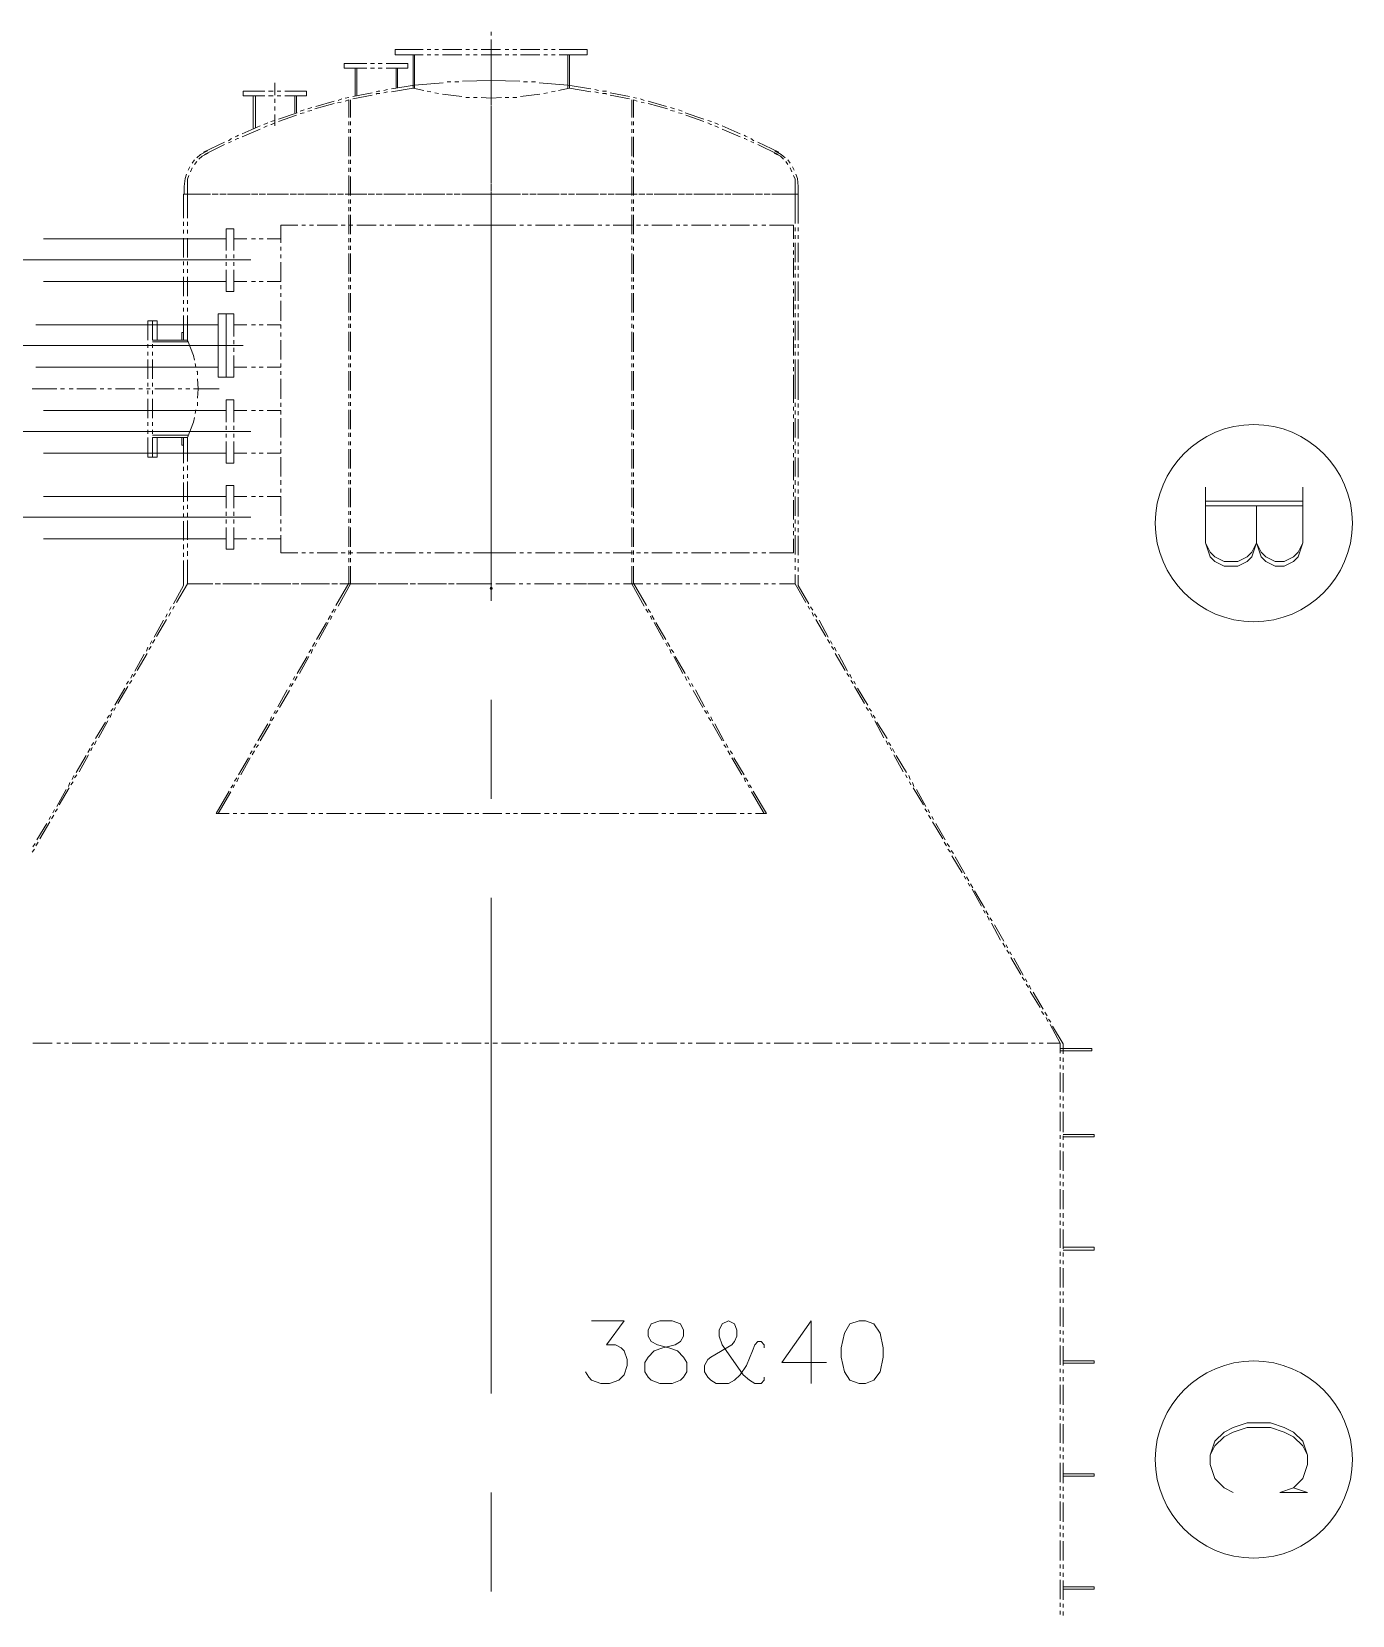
# Model space of a CAD drawing. Header units: millimetres. Extents: x 29 to 95071, y 20 to 67221.
# Drawn here: x 30960 to 39429, y 39186 to 49337 of the extents above; entities that cross this region are included whole.
import ezdxf

# ---------------------------------------------------------------- set-up
doc = ezdxf.new("R2010")
doc.units = ezdxf.units.MM

msp = doc.modelspace()

# ---------------------------------------------------------------- hatches: boundary and pattern name
h = msp.add_hatch(color=7)
h.dxf.hatch_style = 2
h.paths.add_polyline_path([(33907, 45759), (33900, 45762), (33897, 45769), (33900, 45776), (33907, 45779), (33914, 45776), (33917, 45769), (33914, 45762)])

# ---------------------------------------------------------------- linework, layer by layer
at = {"color": 7, "lineweight": 0}
for points in [[(33907, 49313), (33907, 49337)], [(33907, 49164), (33907, 49288)], [(33907, 49233), (33907, 49139)], [(33907, 49233), (33907, 49139)], [(33109, 49134), (32965, 49134)], [(32965, 49134), (32965, 49104)], [(33159, 49134), (33134, 49134)], [(33208, 49134), (33183, 49134)], [(33372, 49134), (33233, 49134)], [(33292, 49189), (33292, 49223)], [(33471, 49223), (33292, 49223)], [(33471, 49189), (33292, 49189)], [(33372, 49134), (33372, 49104)], [(33476, 48961), (33406, 48976), (33406, 49189)], [(33416, 48976), (33416, 49189)], [(33520, 49223), (33496, 49223)], [(33520, 49189), (33496, 49189)], [(33570, 49223), (33545, 49223)], [(33570, 49189), (33545, 49189)], [(33719, 49223), (33595, 49223)], [(33719, 49189), (33595, 49189)], [(33768, 49223), (33744, 49223)], [(33768, 49189), (33744, 49189)], [(33818, 49223), (33793, 49223)], [(33818, 49189), (33793, 49189)], [(33967, 49223), (33843, 49223)], [(33972, 49189), (33843, 49189)], [(33907, 49114), (33907, 49139)], [(34021, 49223), (33996, 49223)], [(34021, 49189), (33996, 49189)], [(34071, 49223), (34046, 49223)], [(34071, 49189), (34046, 49189)], [(34219, 49223), (34095, 49223)], [(34219, 49189), (34095, 49189)], [(34269, 49223), (34244, 49223)], [(34269, 49189), (34244, 49189)], [(34318, 49223), (34294, 49223)], [(34318, 49189), (34294, 49189)], [(34522, 49223), (34343, 49223)], [(34522, 49189), (34343, 49189)], [(34398, 48976), (34398, 49189)], [(34408, 48976), (34408, 49189)], [(34522, 49189), (34522, 49223)], [(33109, 49104), (32965, 49104)], [(33035, 49104), (33035, 48926)], [(33045, 49104), (33045, 48926)], [(33159, 49104), (33134, 49104)], [(33208, 49104), (33183, 49104)], [(33372, 49104), (33233, 49104)], [(33297, 49104), (33297, 48976)], [(33307, 49104), (33307, 48976)], [(33907, 49114), (33907, 49090)], [(33907, 49114), (33907, 49090)], [(33907, 49065), (33907, 49090)], [(33907, 49065), (33907, 49040)], [(33907, 49065), (33907, 49040)], [(33907, 48916), (33907, 49040)], [(32316, 48956), (32316, 48926)], [(32455, 48956), (32316, 48956)], [(32509, 48956), (32480, 48956)], [(32519, 49010), (32519, 48931)], [(32559, 48956), (32534, 48956)], [(32722, 48956), (32584, 48956)], [(32722, 48956), (32722, 48926)], [(33144, 48946), (33020, 48921)], [(33144, 48931), (33020, 48906)], [(33193, 48956), (33183, 48956), (33169, 48951)], [(33193, 48941), (33173, 48941), (33169, 48936)], [(33243, 48966), (33218, 48961)], [(33243, 48951), (33218, 48946)], [(33416, 48995), (33268, 48971)], [(33406, 48976), (33268, 48951)], [(33600, 49010), (33416, 48995)], [(33496, 48956), (33520, 48951)], [(33545, 48946), (33570, 48941)], [(33595, 48936), (33719, 48921)], [(33649, 49015), (33625, 49015)], [(33699, 49015), (33674, 49015)], [(33907, 49025), (33724, 49020)], [(34090, 49020), (33907, 49025)], [(33907, 49010), (33907, 48886)], [(33907, 49010), (33907, 48886)], [(34095, 48921), (34219, 48936)], [(34140, 49015), (34115, 49015)], [(34190, 49015), (34165, 49015)], [(34398, 48995), (34214, 49010)], [(34244, 48941), (34269, 48946)], [(34294, 48951), (34318, 48956)], [(34338, 48961), (34408, 48976)], [(34546, 48971), (34398, 48995)], [(34546, 48951), (34408, 48976)], [(34596, 48961), (34571, 48966)], [(34596, 48946), (34571, 48951)], [(34646, 48956), (34631, 48956), (34621, 48956)], [(34646, 48936), (34641, 48941), (34621, 48941)], [(34794, 48921), (34670, 48946)], [(34794, 48906), (34670, 48931)], [(32455, 48926), (32316, 48926)], [(32380, 48926), (32380, 48713)], [(32395, 48926), (32395, 48718)], [(32509, 48926), (32480, 48926)], [(32519, 48906), (32519, 48881)], [(32519, 48857), (32519, 48832)], [(32559, 48926), (32534, 48926)], [(32722, 48926), (32584, 48926)], [(32648, 48926), (32648, 48817)], [(32658, 48926), (32658, 48817)], [(32708, 48837), (32683, 48827)], [(32757, 48852), (32732, 48842)], [(32757, 48832), (32732, 48827)], [(32901, 48876), (32777, 48842)], [(32901, 48891), (32782, 48857)], [(32945, 48886), (32921, 48881)], [(32950, 48906), (32926, 48896)], [(32995, 48916), (32970, 48911)], [(32995, 48901), (32970, 48891)], [(32995, 48901), (32995, 48787)], [(33005, 48901), (33005, 48787)], [(33744, 48916), (33768, 48916)], [(33793, 48916), (33818, 48916)], [(33843, 48916), (33907, 48911), (33972, 48916)], [(33907, 48866), (33907, 48891)], [(33907, 48862), (33907, 48837)], [(33907, 48862), (33907, 48837)], [(33907, 48812), (33907, 48837)], [(33996, 48916), (34021, 48916)], [(34046, 48916), (34071, 48916)], [(34809, 48901), (34809, 48787)], [(34839, 48911), (34819, 48916)], [(34819, 48901), (34819, 48787)], [(34844, 48891), (34819, 48901)], [(34888, 48896), (34864, 48906)], [(34888, 48881), (34869, 48886)], [(35032, 48857), (34913, 48891)], [(35037, 48842), (34913, 48876)], [(35082, 48842), (35057, 48852)], [(35082, 48827), (35057, 48832)], [(35131, 48827), (35107, 48837)], [(32425, 48733), (32311, 48683)], [(32475, 48752), (32450, 48743)], [(32470, 48733), (32450, 48723)], [(32519, 48767), (32494, 48762)], [(32519, 48752), (32499, 48743), (32494, 48743)], [(32519, 48807), (32519, 48733)], [(32663, 48817), (32544, 48777)], [(32658, 48802), (32544, 48762)], [(32708, 48817), (32683, 48812)], [(32995, 48762), (32995, 48738)], [(33005, 48762), (33005, 48738)], [(33907, 48812), (33907, 48787)], [(33907, 48812), (33907, 48787)], [(33907, 48663), (33907, 48787)], [(33907, 48762), (33907, 48638)], [(33907, 48762), (33907, 48638)], [(34809, 48762), (34809, 48738)], [(34819, 48762), (34819, 48738)], [(35131, 48812), (35107, 48817)], [(35270, 48777), (35151, 48817)], [(35270, 48762), (35156, 48802)], [(35320, 48762), (35295, 48767)], [(35320, 48743), (35315, 48743), (35295, 48752)], [(35364, 48743), (35340, 48752)], [(35364, 48723), (35340, 48733)], [(35503, 48683), (35389, 48733)], [(32197, 48629), (32063, 48564)], [(32242, 48653), (32222, 48638)], [(32242, 48634), (32222, 48624)], [(32286, 48673), (32276, 48668), (32266, 48663)], [(32286, 48653), (32281, 48653), (32266, 48643)], [(32425, 48713), (32311, 48663)], [(32995, 48713), (32995, 48688)], [(32995, 48663), (32995, 48539)], [(33005, 48713), (33005, 48688)], [(33005, 48663), (33005, 48539)], [(33907, 48614), (33907, 48638)], [(34809, 48713), (34809, 48688)], [(34809, 48663), (34809, 48539)], [(34819, 48713), (34819, 48688)], [(34819, 48663), (34819, 48534)], [(35503, 48663), (35389, 48713)], [(35548, 48663), (35538, 48668), (35528, 48673)], [(35548, 48643), (35533, 48653), (35528, 48653)], [(35592, 48638), (35572, 48653)], [(35592, 48624), (35572, 48634)], [(35751, 48564), (35617, 48629)], [(32088, 48574), (32043, 48549), (32019, 48529)], [(32093, 48559), (32053, 48539), (32033, 48520)], [(32197, 48614), (32068, 48549)], [(33907, 48614), (33907, 48589)], [(33907, 48614), (33907, 48589)], [(33907, 48564), (33907, 48589)], [(33907, 48564), (33907, 48539)], [(33907, 48564), (33907, 48539)], [(33907, 48415), (33907, 48539)], [(35746, 48549), (35617, 48614)], [(35781, 48520), (35761, 48539), (35721, 48559)], [(35791, 48529), (35766, 48549), (35726, 48574)], [(31954, 48425), (31944, 48396), (31939, 48346)], [(31974, 48470), (31964, 48450)], [(31989, 48465), (31979, 48440)], [(32004, 48515), (31989, 48495)], [(32019, 48505), (32004, 48485)], [(32995, 48515), (32995, 48490)], [(32995, 48465), (32995, 48440)], [(33005, 48515), (33005, 48490)], [(33005, 48465), (33005, 48440)], [(33907, 48515), (33907, 48386)], [(33907, 48515), (33907, 48386)], [(34809, 48515), (34809, 48490)], [(34809, 48465), (34809, 48440)], [(34819, 48510), (34819, 48485)], [(34819, 48460), (34819, 48435)], [(35810, 48485), (35796, 48505)], [(35825, 48495), (35810, 48515)], [(35835, 48440), (35825, 48465)], [(35850, 48450), (35840, 48470)], [(35875, 48346), (35870, 48396), (35860, 48425)], [(31939, 48296), (31939, 48346)], [(31969, 48415), (31959, 48391), (31959, 48346)], [(31959, 48296), (31959, 48346)], [(32995, 48415), (32995, 48287)], [(33005, 48410), (33005, 48287)], [(33907, 48366), (33907, 48391)], [(33907, 48361), (33907, 48336)], [(33907, 48361), (33907, 48336)], [(33907, 48316), (33907, 48341)], [(34809, 48410), (34809, 48287)], [(34819, 48410), (34819, 48287)], [(35855, 48346), (35855, 48391), (35845, 48415)], [(35855, 48296), (35855, 48346)], [(35875, 48296), (35875, 48346)], [(31934, 48296), (31934, 48143)], [(31934, 48296), (32108, 48296)], [(31939, 48296), (32093, 48296)], [(31959, 48296), (31959, 48143)], [(31959, 48296), (32093, 48296)], [(32118, 48296), (32143, 48296)], [(32118, 48296), (32143, 48296)], [(32133, 48296), (32157, 48296)], [(32167, 48296), (32192, 48296)], [(32167, 48296), (32192, 48296)], [(32182, 48296), (32207, 48296)], [(32217, 48296), (32346, 48296)], [(32217, 48296), (32346, 48296)], [(32237, 48296), (32361, 48296)], [(32371, 48296), (32395, 48296)], [(32371, 48296), (32395, 48296)], [(32385, 48296), (32410, 48296)], [(32420, 48296), (32445, 48296)], [(32420, 48296), (32445, 48296)], [(32435, 48296), (32460, 48296)], [(32470, 48296), (32594, 48296)], [(32470, 48296), (32594, 48296)], [(32485, 48296), (32608, 48296)], [(32618, 48296), (32643, 48296)], [(32618, 48296), (32643, 48296)], [(32633, 48296), (32658, 48296)], [(32668, 48296), (32693, 48296)], [(32668, 48296), (32693, 48296)], [(32683, 48296), (32708, 48296)], [(32717, 48296), (32846, 48296)], [(32717, 48296), (32846, 48296)], [(32732, 48296), (32861, 48296)], [(32871, 48296), (32896, 48296)], [(32871, 48296), (32896, 48296)], [(32886, 48296), (32911, 48296)], [(32921, 48296), (32945, 48296)], [(32921, 48296), (32945, 48296)], [(32936, 48296), (32960, 48296)], [(32970, 48296), (33094, 48296)], [(32970, 48296), (33094, 48296)], [(32985, 48296), (33109, 48296)], [(32995, 48262), (32995, 48237)], [(33005, 48262), (33005, 48237)], [(33119, 48296), (33144, 48296)], [(33119, 48296), (33144, 48296)], [(33134, 48296), (33159, 48296)], [(33169, 48296), (33193, 48296)], [(33169, 48296), (33193, 48296)], [(33183, 48296), (33208, 48296)], [(33218, 48296), (33342, 48296)], [(33218, 48296), (33342, 48296)], [(33233, 48296), (33357, 48296)], [(33372, 48296), (33397, 48296)], [(33372, 48296), (33397, 48296)], [(33387, 48296), (33411, 48296)], [(33421, 48296), (33446, 48296)], [(33421, 48296), (33446, 48296)], [(33436, 48296), (33461, 48296)], [(33471, 48296), (33595, 48296)], [(33471, 48296), (33595, 48296)], [(33486, 48296), (33610, 48296)], [(33620, 48296), (33644, 48296)], [(33620, 48296), (33644, 48296)], [(33634, 48296), (33659, 48296)], [(33669, 48296), (33694, 48296)], [(33669, 48296), (33694, 48296)], [(33684, 48296), (33709, 48296)], [(33719, 48296), (33843, 48296)], [(33719, 48296), (33843, 48296)], [(33734, 48296), (33907, 48296)], [(33867, 48296), (33892, 48296)], [(33867, 48296), (33892, 48296)], [(33907, 48311), (33907, 48287)], [(33907, 48311), (33907, 48287)], [(34081, 48296), (33907, 48296)], [(33907, 48197), (33907, 48292)], [(33907, 48262), (33907, 48168)], [(33907, 48262), (33907, 48168)], [(33917, 48296), (33947, 48296)], [(33917, 48296), (33947, 48296)], [(33972, 48296), (34095, 48296)], [(33972, 48296), (34095, 48296)], [(34130, 48296), (34105, 48296)], [(34120, 48296), (34145, 48296)], [(34120, 48296), (34145, 48296)], [(34180, 48296), (34155, 48296)], [(34170, 48296), (34195, 48296)], [(34170, 48296), (34195, 48296)], [(34328, 48296), (34204, 48296)], [(34219, 48296), (34343, 48296)], [(34219, 48296), (34343, 48296)], [(34378, 48296), (34353, 48296)], [(34368, 48296), (34393, 48296)], [(34368, 48296), (34393, 48296)], [(34428, 48296), (34403, 48296)], [(34418, 48296), (34442, 48296)], [(34418, 48296), (34442, 48296)], [(34581, 48296), (34452, 48296)], [(34467, 48296), (34596, 48296)], [(34467, 48296), (34596, 48296)], [(34631, 48296), (34606, 48296)], [(34621, 48296), (34646, 48296)], [(34621, 48296), (34646, 48296)], [(34680, 48296), (34656, 48296)], [(34670, 48296), (34695, 48296)], [(34670, 48296), (34695, 48296)], [(34829, 48296), (34705, 48296)], [(34720, 48296), (34844, 48296)], [(34720, 48296), (34844, 48296)], [(34809, 48262), (34809, 48237)], [(34819, 48262), (34819, 48237)], [(34879, 48296), (34854, 48296)], [(34869, 48296), (34893, 48296)], [(34869, 48296), (34893, 48296)], [(34928, 48296), (34903, 48296)], [(34918, 48296), (34943, 48296)], [(34918, 48296), (34943, 48296)], [(35082, 48296), (34953, 48296)], [(34968, 48296), (35097, 48296)], [(34968, 48296), (35097, 48296)], [(35131, 48296), (35107, 48296)], [(35121, 48296), (35146, 48296)], [(35121, 48296), (35146, 48296)], [(35181, 48296), (35156, 48296)], [(35171, 48296), (35196, 48296)], [(35171, 48296), (35196, 48296)], [(35330, 48296), (35206, 48296)], [(35221, 48296), (35344, 48296)], [(35221, 48296), (35344, 48296)], [(35379, 48296), (35354, 48296)], [(35369, 48296), (35394, 48296)], [(35369, 48296), (35394, 48296)], [(35429, 48296), (35404, 48296)], [(35419, 48296), (35444, 48296)], [(35419, 48296), (35444, 48296)], [(35577, 48296), (35454, 48296)], [(35468, 48296), (35592, 48296)], [(35468, 48296), (35592, 48296)], [(35632, 48296), (35602, 48296)], [(35617, 48296), (35647, 48296)], [(35617, 48296), (35647, 48296)], [(35682, 48296), (35657, 48296)], [(35672, 48296), (35696, 48296)], [(35672, 48296), (35696, 48296)], [(35875, 48296), (35706, 48296)], [(35721, 48296), (35875, 48296)], [(35721, 48296), (35855, 48296)], [(35855, 48296), (35855, 48108)], [(35875, 48296), (35875, 48108)], [(31934, 48118), (31934, 48093)], [(31959, 48118), (31959, 48093)], [(32995, 48212), (32995, 48187)], [(32995, 48163), (32995, 48039)], [(33005, 48212), (33005, 48187)], [(33005, 48163), (33005, 48039)], [(33907, 45689), (33907, 48197)], [(34809, 48212), (34809, 48187)], [(34809, 48163), (34809, 48039)], [(34819, 48212), (34819, 48187)], [(34819, 48163), (34819, 48039)], [(31934, 48068), (31934, 48044)], [(31959, 48068), (31959, 48044)], [(32207, 47935), (32207, 48073)], [(32207, 48073), (32257, 48073)], [(32257, 47935), (32257, 48073)], [(32559, 47984), (32559, 48098)], [(32559, 48098), (32668, 48098)], [(32693, 48098), (32717, 48098)], [(32742, 48098), (32767, 48098)], [(32792, 48098), (32921, 48098)], [(32945, 48098), (32970, 48098)], [(32995, 48098), (33020, 48098)], [(33045, 48098), (33169, 48098)], [(33193, 48098), (33218, 48098)], [(33243, 48098), (33268, 48098)], [(33292, 48098), (33421, 48098)], [(33446, 48098), (33471, 48098)], [(33496, 48098), (33520, 48098)], [(33545, 48098), (33669, 48098)], [(33694, 48098), (33719, 48098)], [(33744, 48098), (33768, 48098)], [(33793, 48098), (33907, 48098)], [(33907, 48098), (34066, 48098)], [(34090, 48098), (34115, 48098)], [(34140, 48098), (34165, 48098)], [(34190, 48098), (34314, 48098)], [(34338, 48098), (34363, 48098)], [(34388, 48098), (34413, 48098)], [(34437, 48098), (34566, 48098)], [(34591, 48098), (34616, 48098)], [(34641, 48098), (34665, 48098)], [(34690, 48098), (34814, 48098)], [(34839, 48098), (34864, 48098)], [(34888, 48098), (34913, 48098)], [(34938, 48098), (35067, 48098)], [(35092, 48098), (35116, 48098)], [(35141, 48098), (35166, 48098)], [(35191, 48098), (35315, 48098)], [(35340, 48098), (35364, 48098)], [(35389, 48098), (35414, 48098)], [(35439, 48098), (35563, 48098)], [(35587, 48098), (35612, 48098)], [(35642, 48098), (35667, 48098)], [(35691, 48098), (35845, 48098)], [(35845, 48098), (35845, 48009)], [(35855, 48083), (35855, 48059)], [(35855, 48034), (35855, 48009)], [(35875, 48083), (35875, 48059)], [(35875, 48034), (35875, 48009)], [(31037, 48009), (32207, 48009)], [(31934, 48014), (31934, 47890)], [(31959, 48014), (31959, 47890)], [(32257, 48009), (32341, 48009)], [(32371, 48009), (32395, 48009)], [(32420, 48009), (32445, 48009)], [(32470, 48009), (32559, 48009)], [(32559, 47935), (32559, 47959)], [(32995, 48014), (32995, 47989)], [(32995, 47964), (32995, 47940)], [(32995, 47915), (32995, 47786)], [(33005, 48014), (33005, 47989)], [(33005, 47964), (33005, 47940)], [(33005, 47915), (33005, 47786)], [(34809, 48014), (34809, 47989)], [(34809, 47964), (34809, 47940)], [(34809, 47915), (34809, 47786)], [(34819, 48009), (34819, 47984)], [(34819, 47959), (34819, 47935)], [(35845, 47984), (35845, 47959)], [(35845, 47935), (35845, 47910)], [(35855, 47984), (35855, 47860)], [(35875, 47984), (35875, 47860)], [(32366, 47875), (29069, 47875)], [(31934, 47865), (31934, 47840)], [(31934, 47816), (31934, 47791)], [(31959, 47865), (31959, 47840)], [(31959, 47816), (31959, 47791)], [(32207, 47885), (32207, 47910)], [(32207, 47836), (32207, 47860)], [(32257, 47885), (32257, 47910)], [(32257, 47836), (32257, 47860)], [(32559, 47885), (32559, 47910)], [(32559, 47736), (32559, 47860)], [(34819, 47910), (34819, 47786)], [(35845, 47885), (35845, 47761)], [(35855, 47836), (35855, 47811)], [(35875, 47836), (35875, 47811)], [(32207, 47736), (31037, 47736)], [(31934, 47766), (31934, 47642)], [(31959, 47766), (31959, 47642)], [(32207, 47672), (32207, 47811)], [(32257, 47672), (32257, 47811)], [(32257, 47736), (32341, 47736)], [(32371, 47736), (32395, 47736)], [(32420, 47736), (32445, 47736)], [(32470, 47736), (32559, 47736)], [(32559, 47687), (32559, 47712)], [(32995, 47761), (32995, 47736)], [(32995, 47712), (32995, 47687)], [(33005, 47761), (33005, 47736)], [(33005, 47712), (33005, 47687)], [(34809, 47761), (34809, 47736)], [(34809, 47712), (34809, 47687)], [(34819, 47761), (34819, 47736)], [(34819, 47712), (34819, 47687)], [(35845, 47736), (35845, 47712)], [(35855, 47786), (35855, 47761)], [(35855, 47736), (35855, 47612)], [(35875, 47786), (35875, 47761)], [(35875, 47736), (35875, 47612)], [(31934, 47617), (31934, 47593)], [(31959, 47617), (31959, 47593)], [(32559, 47637), (32559, 47662)], [(32559, 47484), (32559, 47612)], [(32995, 47662), (32995, 47538)], [(33005, 47662), (33005, 47538)], [(34809, 47662), (34809, 47538)], [(34819, 47662), (34819, 47538)], [(35845, 47687), (35845, 47662)], [(35845, 47637), (35845, 47508)], [(31934, 47568), (31934, 47543)], [(31934, 47518), (31934, 47360)], [(31959, 47568), (31959, 47543)], [(31959, 47518), (31959, 47360)], [(32157, 47528), (32207, 47528)], [(32157, 47122), (32157, 47528)], [(32207, 47384), (32207, 47528)], [(32207, 47528), (32257, 47528)], [(32207, 47122), (32207, 47528)], [(32207, 47122), (32207, 47528)], [(32257, 47384), (32257, 47528)], [(32995, 47513), (32995, 47489)], [(33005, 47513), (33005, 47489)], [(34809, 47513), (34809, 47489)], [(34819, 47513), (34819, 47489)], [(35855, 47588), (35855, 47558)], [(35855, 47533), (35855, 47508)], [(35875, 47588), (35875, 47558)], [(35875, 47533), (35875, 47508)], [(30988, 47459), (32157, 47459), (32157, 47186), (30988, 47186)], [(31706, 47484), (31766, 47484)], [(31706, 47484), (31706, 47360)], [(31736, 47484), (31736, 47360)], [(31766, 47484), (31766, 47360)], [(31924, 47409), (31934, 47409)], [(31924, 47409), (31924, 47360)], [(31934, 47409), (31934, 47360)], [(32257, 47459), (32341, 47459)], [(32371, 47459), (32395, 47459)], [(32420, 47459), (32445, 47459)], [(32470, 47459), (32559, 47459)], [(32559, 47434), (32559, 47459)], [(32559, 47384), (32559, 47409)], [(32995, 47464), (32995, 47439)], [(32995, 47414), (32995, 47290)], [(33005, 47464), (33005, 47439)], [(33005, 47414), (33005, 47285)], [(34809, 47464), (34809, 47439)], [(34809, 47414), (34809, 47285)], [(34819, 47459), (34819, 47434)], [(34819, 47409), (34819, 47285)], [(35845, 47484), (35845, 47459)], [(35845, 47434), (35845, 47409)], [(35855, 47484), (35855, 47360)], [(35875, 47484), (35875, 47360)], [(32316, 47325), (29020, 47325)], [(31706, 47335), (31706, 47310)], [(31736, 47360), (31959, 47360)], [(31736, 47350), (31959, 47350), (31959, 47360)], [(31736, 47335), (31736, 47310)], [(32004, 47231), (31999, 47261), (31959, 47360)], [(32207, 47335), (32207, 47360)], [(32207, 47285), (32207, 47310)], [(32257, 47335), (32257, 47360)], [(32257, 47285), (32257, 47310)], [(32559, 47236), (32559, 47360)], [(35845, 47384), (35845, 47261)], [(35855, 47335), (35855, 47310)], [(35875, 47335), (35875, 47310)], [(31706, 47285), (31706, 47261)], [(31706, 47236), (31706, 47112)], [(31736, 47285), (31736, 47261)], [(31736, 47236), (31736, 47112)], [(32014, 47186), (32009, 47211)], [(32207, 47122), (32207, 47261)], [(32257, 47122), (32257, 47261)], [(32559, 47186), (32559, 47211)], [(32995, 47261), (32995, 47236)], [(32995, 47211), (32995, 47186)], [(33005, 47261), (33005, 47236)], [(33005, 47211), (33005, 47186)], [(34809, 47261), (34809, 47236)], [(34809, 47211), (34809, 47186)], [(34819, 47261), (34819, 47236)], [(34819, 47211), (34819, 47186)], [(35845, 47236), (35845, 47211)], [(35855, 47285), (35855, 47261)], [(35855, 47236), (35855, 47047)], [(35875, 47285), (35875, 47261)], [(35875, 47236), (35875, 47047)], [(32024, 47137), (32024, 47156), (32019, 47161)], [(32024, 46988), (32029, 47047), (32024, 47112)], [(32257, 47186), (32341, 47186)], [(32371, 47186), (32395, 47186)], [(32420, 47186), (32445, 47186)], [(32470, 47186), (32559, 47186)], [(32559, 47137), (32559, 47161)], [(32559, 46983), (32559, 47112)], [(32995, 47161), (32995, 47038)], [(33005, 47161), (33005, 47038)], [(34809, 47161), (34809, 47038)], [(34819, 47161), (34819, 47038)], [(35845, 47186), (35845, 47161)], [(35845, 47137), (35845, 47047)], [(31121, 47047), (30963, 47047)], [(31171, 47047), (31146, 47047)], [(31226, 47047), (31201, 47047)], [(31374, 47047), (31250, 47047)], [(31424, 47047), (31399, 47047)], [(31473, 47047), (31449, 47047)], [(31622, 47047), (31498, 47047)], [(31672, 47047), (31647, 47047)], [(31721, 47047), (31696, 47047)], [(31706, 47087), (31706, 47062)], [(31706, 47038), (31706, 47013)], [(31736, 47087), (31736, 47062)], [(31736, 47038), (31736, 47013)], [(31875, 47047), (31751, 47047)], [(31924, 47047), (31900, 47047)], [(31974, 47047), (31949, 47047)], [(32162, 47047), (31999, 47047)], [(32995, 47013), (32995, 46988)], [(33005, 47013), (33005, 46988)], [(34809, 47013), (34809, 46988)], [(34819, 47013), (34819, 46988)], [(35845, 47047), (35845, 46958)], [(35855, 47047), (35855, 46983)], [(35875, 47047), (35875, 46978)], [(31037, 46909), (32207, 46909)], [(31706, 46983), (31706, 46859)], [(31736, 46983), (31736, 46859)], [(32009, 46889), (32014, 46914)], [(32024, 46938), (32024, 46963)], [(32207, 46978), (32257, 46978)], [(32207, 46834), (32207, 46978)], [(32257, 46834), (32257, 46978)], [(32257, 46909), (32341, 46909)], [(32371, 46909), (32395, 46909)], [(32420, 46909), (32445, 46909)], [(32470, 46909), (32559, 46909)], [(32559, 46933), (32559, 46958)], [(32559, 46884), (32559, 46909)], [(32995, 46963), (32995, 46938)], [(32995, 46914), (32995, 46790)], [(33005, 46963), (33005, 46938)], [(33005, 46914), (33005, 46790)], [(34809, 46963), (34809, 46938)], [(34809, 46914), (34809, 46790)], [(34819, 46963), (34819, 46938)], [(34819, 46914), (34819, 46785)], [(35845, 46933), (35845, 46909)], [(35855, 46958), (35855, 46933)], [(35855, 46909), (35855, 46884)], [(35875, 46953), (35875, 46928)], [(35875, 46904), (35875, 46879)], [(31706, 46834), (31706, 46810)], [(31736, 46834), (31736, 46810)], [(31959, 46735), (31999, 46834), (32004, 46864)], [(32207, 46785), (32207, 46810)], [(32257, 46785), (32257, 46810)], [(32559, 46735), (32559, 46859)], [(35845, 46884), (35845, 46859)], [(35845, 46834), (35845, 46710)], [(35855, 46859), (35855, 46735)], [(35875, 46854), (35875, 46730)], [(32366, 46775), (29069, 46775)], [(31706, 46785), (31706, 46760)], [(31706, 46611), (31766, 46611), (31766, 46735)], [(31706, 46735), (31706, 46611)], [(31736, 46785), (31736, 46760)], [(31736, 46750), (31964, 46750)], [(31736, 46735), (31959, 46735)], [(31736, 46735), (31736, 46611)], [(31924, 46735), (31924, 46686), (31934, 46686)], [(31934, 46735), (31934, 46572)], [(31959, 46735), (31959, 46582)], [(32207, 46735), (32207, 46760)], [(32257, 46710), (32257, 46572), (32207, 46572), (32257, 46572)], [(32207, 46572), (32207, 46710)], [(32257, 46735), (32257, 46760)], [(32559, 46686), (32559, 46710)], [(32995, 46765), (32995, 46740)], [(32995, 46710), (32995, 46686)], [(33005, 46765), (33005, 46740)], [(33005, 46710), (33005, 46686)], [(34809, 46765), (34809, 46740)], [(34809, 46710), (34809, 46686)], [(34819, 46760), (34819, 46735)], [(34819, 46710), (34819, 46686)], [(35855, 46710), (35855, 46686)], [(35875, 46705), (35875, 46681)], [(32207, 46636), (31037, 46636)], [(32257, 46636), (32341, 46636)], [(32371, 46636), (32395, 46636)], [(32420, 46636), (32445, 46636)], [(32470, 46636), (32559, 46636)], [(32559, 46636), (32559, 46661)], [(32559, 46487), (32559, 46611)], [(32995, 46661), (32995, 46537)], [(33005, 46661), (33005, 46537)], [(34809, 46661), (34809, 46537)], [(34819, 46661), (34819, 46537)], [(35845, 46686), (35845, 46661)], [(35845, 46636), (35845, 46611)], [(35855, 46661), (35855, 46636)], [(35855, 46611), (35855, 46487)], [(35875, 46656), (35875, 46631)], [(35875, 46606), (35875, 46482)], [(31934, 46547), (31934, 46522)], [(31934, 46497), (31934, 46472)], [(31959, 46557), (31959, 46527)], [(31959, 46502), (31959, 46477)], [(32995, 46512), (32995, 46487)], [(33005, 46512), (33005, 46487)], [(34809, 46512), (34809, 46487)], [(34819, 46512), (34819, 46487)], [(35845, 46586), (35845, 46463)], [(31934, 46448), (31934, 46324)], [(31959, 46453), (31959, 46329)], [(32207, 46284), (32207, 46428)], [(32207, 46428), (32257, 46428)], [(32257, 46284), (32257, 46428)], [(32559, 46433), (32559, 46463)], [(32559, 46383), (32559, 46408)], [(32995, 46463), (32995, 46438)], [(32995, 46413), (32995, 46289)], [(33005, 46463), (33005, 46438)], [(33005, 46413), (33005, 46289)], [(34809, 46463), (34809, 46438)], [(34809, 46413), (34809, 46289)], [(34819, 46463), (34819, 46438)], [(34819, 46413), (34819, 46284)], [(35845, 46433), (35845, 46408)], [(35855, 46463), (35855, 46433)], [(35855, 46408), (35855, 46383)], [(35875, 46453), (35875, 46428)], [(35875, 46403), (35875, 46378)], [(38487, 46061), (38517, 46002), (38546, 45972), (38606, 45942), (38695, 45942), (38755, 45972), (38784, 46002), (38814, 46061), (38784, 45972), (38755, 45942), (38695, 45912), (38606, 45912), (38546, 45942), (38517, 45972), (38487, 46061), (38487, 46418)], [(39111, 46418), (39111, 46061), (39082, 45972), (39052, 45942), (38992, 45912), (38933, 45912), (38874, 45942), (38844, 45972), (38814, 46061)], [(31037, 46358), (32207, 46358)], [(31934, 46299), (31934, 46274)], [(31959, 46304), (31959, 46279)], [(32257, 46358), (32341, 46358)], [(32371, 46358), (32395, 46358)], [(32420, 46358), (32445, 46358)], [(32470, 46358), (32559, 46358)], [(32559, 46235), (32559, 46358)], [(35845, 46383), (35845, 46358)], [(35845, 46334), (35845, 46210)], [(35855, 46358), (35855, 46235)], [(35875, 46354), (35875, 46230)], [(39111, 46329), (38487, 46329)], [(39111, 46299), (38487, 46299)], [(39111, 46061), (39082, 46002), (39052, 45972), (38992, 45942), (38933, 45942), (38874, 45972), (38844, 46002), (38814, 46061), (38814, 46299)], [(32366, 46225), (29069, 46225)], [(31934, 46249), (31934, 46225)], [(31934, 46200), (31934, 46076)], [(31959, 46254), (31959, 46230)], [(31959, 46205), (31959, 46081)], [(32207, 46235), (32207, 46259)], [(32207, 46185), (32207, 46210)], [(32257, 46235), (32257, 46259)], [(32257, 46185), (32257, 46210)], [(32559, 46185), (32559, 46210)], [(32995, 46264), (32995, 46240)], [(32995, 46215), (32995, 46190)], [(33005, 46264), (33005, 46240)], [(33005, 46215), (33005, 46190)], [(34809, 46264), (34809, 46240)], [(34809, 46215), (34809, 46190)], [(34819, 46259), (34819, 46235)], [(34819, 46210), (34819, 46185)], [(35855, 46210), (35855, 46185)], [(35875, 46205), (35875, 46180)], [(32207, 46086), (31037, 46086)], [(32207, 46021), (32207, 46160)], [(32257, 46021), (32257, 46160)], [(32257, 46086), (32341, 46086)], [(32371, 46086), (32395, 46086)], [(32420, 46086), (32445, 46086)], [(32470, 46086), (32559, 46086)], [(32559, 46135), (32559, 46160)], [(32559, 45997), (32559, 46111)], [(32995, 46165), (32995, 46036)], [(33005, 46160), (33005, 46036)], [(34809, 46160), (34809, 46036)], [(34819, 46160), (34819, 46036)], [(35845, 46185), (35845, 46160)], [(35845, 46135), (35845, 46111)], [(35845, 46086), (35845, 45997)], [(35855, 46160), (35855, 46135)], [(35855, 46111), (35855, 45987)], [(35875, 46155), (35875, 46130)], [(35875, 46106), (35875, 45982)], [(31934, 46051), (31934, 46021)], [(31934, 45997), (31934, 45972)], [(31959, 46056), (31959, 46031)], [(31959, 46007), (31959, 45977)], [(32559, 45997), (32668, 45997)], [(32693, 45997), (32717, 45997)], [(32742, 45997), (32767, 45997)], [(32792, 45997), (32921, 45997)], [(32945, 45997), (32970, 45997)], [(32995, 46012), (32995, 45987)], [(32995, 45997), (33020, 45997)], [(33005, 46012), (33005, 45987)], [(33045, 45997), (33169, 45997)], [(33193, 45997), (33218, 45997)], [(33243, 45997), (33268, 45997)], [(33292, 45997), (33421, 45997)], [(33446, 45997), (33471, 45997)], [(33496, 45997), (33520, 45997)], [(33545, 45997), (33669, 45997)], [(33694, 45997), (33719, 45997)], [(33744, 45997), (33768, 45997)], [(33793, 45997), (33907, 45997)], [(33907, 45997), (34066, 45997)], [(34090, 45997), (34115, 45997)], [(34140, 45997), (34165, 45997)], [(34190, 45997), (34314, 45997)], [(34338, 45997), (34363, 45997)], [(34388, 45997), (34413, 45997)], [(34437, 45997), (34566, 45997)], [(34591, 45997), (34616, 45997)], [(34641, 45997), (34665, 45997)], [(34690, 45997), (34814, 45997)], [(34809, 46012), (34809, 45987)], [(34819, 46012), (34819, 45987)], [(34839, 45997), (34864, 45997)], [(34888, 45997), (34913, 45997)], [(34938, 45997), (35067, 45997)], [(35092, 45997), (35116, 45997)], [(35141, 45997), (35166, 45997)], [(35191, 45997), (35315, 45997)], [(35340, 45997), (35364, 45997)], [(35389, 45997), (35414, 45997)], [(35439, 45997), (35563, 45997)], [(35587, 45997), (35612, 45997)], [(35642, 45997), (35667, 45997)], [(35691, 45997), (35845, 45997)], [(31934, 45947), (31934, 45788)], [(31959, 45952), (31959, 45798)], [(32995, 45962), (32995, 45937)], [(32995, 45912), (32995, 45803)], [(33005, 45962), (33005, 45937)], [(33005, 45912), (33005, 45798)], [(34809, 45962), (34809, 45937)], [(34809, 45912), (34809, 45798)], [(34819, 45962), (34819, 45937)], [(34819, 45912), (34819, 45798)], [(35855, 45962), (35855, 45937)], [(35855, 45912), (35855, 45888)], [(35875, 45957), (35875, 45932)], [(35875, 45902), (35875, 45878)], [(31870, 45670), (31934, 45788)], [(31890, 45679), (31959, 45798)], [(31959, 45798), (32118, 45798)], [(32123, 45798), (31959, 45798)], [(31979, 45798), (32058, 45798)], [(32083, 45798), (32108, 45798)], [(32138, 45798), (32162, 45798)], [(32143, 45798), (32167, 45798)], [(32172, 45798), (32147, 45798)], [(32187, 45798), (32311, 45798)], [(32192, 45798), (32217, 45798)], [(32222, 45798), (32197, 45798)], [(32247, 45798), (32371, 45798)], [(32371, 45798), (32247, 45798)], [(32336, 45798), (32361, 45798)], [(32385, 45798), (32410, 45798)], [(32395, 45798), (32420, 45798)], [(32420, 45798), (32395, 45798)], [(32435, 45798), (32559, 45798)], [(32445, 45798), (32470, 45798)], [(32475, 45798), (32450, 45798)], [(32494, 45798), (32618, 45798)], [(32623, 45798), (32499, 45798)], [(32584, 45798), (32608, 45798)], [(32633, 45798), (32658, 45798)], [(32643, 45798), (32668, 45798)], [(32673, 45798), (32648, 45798)], [(32688, 45798), (32812, 45798)], [(32693, 45798), (32717, 45798)], [(32722, 45798), (32698, 45798)], [(32742, 45798), (32871, 45798)], [(32871, 45798), (32747, 45798)], [(32836, 45798), (32861, 45798)], [(32886, 45798), (32911, 45798)], [(32896, 45798), (32921, 45798)], [(32921, 45798), (32896, 45798)], [(32911, 45660), (32995, 45803)], [(32926, 45655), (33005, 45798)], [(32936, 45798), (33059, 45798)], [(32945, 45798), (32970, 45798)], [(32970, 45798), (32945, 45798)], [(32995, 45798), (33119, 45798)], [(33164, 45798), (32995, 45798)], [(33084, 45798), (33109, 45798)], [(33134, 45798), (33159, 45798)], [(33144, 45798), (33169, 45798)], [(33183, 45798), (33312, 45798)], [(33193, 45798), (33218, 45798)], [(33243, 45798), (33372, 45798)], [(33337, 45798), (33362, 45798)], [(33387, 45798), (33411, 45798)], [(33397, 45798), (33421, 45798)], [(33436, 45798), (33560, 45798)], [(33446, 45798), (33471, 45798)], [(33496, 45798), (33620, 45798)], [(33585, 45798), (33610, 45798)], [(33634, 45798), (33659, 45798)], [(33644, 45798), (33669, 45798)], [(33684, 45798), (33808, 45798)], [(33694, 45798), (33719, 45798)], [(33744, 45798), (33907, 45798)], [(33838, 45798), (33862, 45798)], [(33887, 45798), (33912, 45798)], [(33937, 45798), (34061, 45798)], [(34086, 45798), (34110, 45798)], [(34135, 45798), (34160, 45798)], [(34185, 45798), (34309, 45798)], [(34333, 45798), (34358, 45798)], [(34388, 45798), (34413, 45798)], [(34437, 45798), (34517, 45798)], [(34527, 45798), (34631, 45798)], [(34656, 45798), (34680, 45798)], [(34705, 45798), (34730, 45798)], [(34755, 45798), (34879, 45798)], [(34888, 45655), (34809, 45798)], [(34903, 45660), (34819, 45803)], [(34903, 45798), (34928, 45798)], [(34953, 45798), (34978, 45798)], [(35002, 45798), (35131, 45798)], [(35156, 45798), (35181, 45798)], [(35206, 45798), (35230, 45798)], [(35255, 45798), (35379, 45798)], [(35404, 45798), (35429, 45798)], [(35454, 45798), (35478, 45798)], [(35503, 45798), (35632, 45798)], [(35657, 45798), (35682, 45798)], [(35706, 45798), (35731, 45798)], [(35756, 45798), (35855, 45798)], [(35855, 45858), (35855, 45798)], [(35924, 45679), (35855, 45798)], [(35875, 45853), (35875, 45788)], [(35944, 45670), (35875, 45788)], [(31820, 45585), (31830, 45605)], [(31840, 45590), (31850, 45615)], [(31845, 45630), (31855, 45650)], [(31865, 45635), (31875, 45655)], [(32861, 45570), (32876, 45595)], [(32876, 45570), (32886, 45590)], [(32886, 45615), (32901, 45635)], [(32901, 45615), (32911, 45635)], [(34913, 45615), (34898, 45635)], [(34928, 45615), (34913, 45635)], [(34938, 45570), (34928, 45590)], [(34953, 45570), (34938, 45595)], [(35949, 45635), (35939, 45655)], [(35969, 45630), (35954, 45650)], [(35974, 45590), (35964, 45615)], [(35994, 45585), (35979, 45605)], [(31746, 45456), (31805, 45565)], [(31761, 45461), (31825, 45570)], [(32787, 45442), (32851, 45551)], [(32802, 45442), (32861, 45551)], [(35012, 45442), (34953, 45551)], [(35027, 45442), (34963, 45551)], [(36053, 45461), (35989, 45570)], [(36068, 45456), (36009, 45565)], [(31696, 45367), (31706, 45392)], [(31711, 45377), (31726, 45397)], [(31721, 45412), (31731, 45432)], [(31736, 45417), (31751, 45442)], [(32737, 45357), (32752, 45377)], [(32752, 45352), (32762, 45377)], [(32762, 45397), (32777, 45422)], [(32777, 45397), (32787, 45417)], [(35037, 45397), (35027, 45417)], [(35052, 45397), (35037, 45422)], [(35062, 45352), (35052, 45377)], [(35077, 45357), (35062, 45377)], [(36078, 45417), (36063, 45442)], [(36093, 45412), (36083, 45432)], [(36103, 45377), (36088, 45397)], [(36118, 45367), (36108, 45392)], [(31622, 45238), (31682, 45347)], [(31637, 45243), (31701, 45352)], [(32663, 45223), (32727, 45332)], [(32678, 45223), (32737, 45332)], [(35136, 45223), (35077, 45332)], [(35151, 45223), (35087, 45332)], [(36177, 45243), (36113, 45352)], [(36192, 45238), (36133, 45347)], [(31568, 45154), (31582, 45174)], [(31587, 45159), (31602, 45179)], [(31597, 45194), (31607, 45218)], [(31612, 45204), (31627, 45223)], [(32638, 45184), (32648, 45204)], [(32648, 45179), (32663, 45204)], [(35161, 45179), (35151, 45204)], [(35176, 45184), (35166, 45204)], [(36202, 45204), (36187, 45223)], [(36217, 45194), (36207, 45218)], [(36227, 45159), (36212, 45179)], [(36242, 45154), (36232, 45174)], [(31493, 45020), (31558, 45129)], [(31513, 45030), (31577, 45139)], [(32539, 45010), (32599, 45119)], [(32549, 45005), (32613, 45114)], [(32613, 45139), (32623, 45159)], [(32623, 45139), (32638, 45159)], [(35186, 45139), (35176, 45159)], [(35201, 45139), (35191, 45159)], [(35265, 45005), (35201, 45114)], [(35275, 45010), (35216, 45119)], [(36301, 45030), (36237, 45139)], [(36321, 45020), (36256, 45129)], [(31468, 44981), (31483, 45000)], [(31488, 44986), (31498, 45005)], [(32514, 44966), (32524, 44986)], [(32524, 44966), (32539, 44986)], [(33907, 44420), (33907, 45055)], [(35290, 44966), (35275, 44986)], [(35300, 44966), (35290, 44986)], [(36326, 44986), (36311, 45005)], [(36346, 44981), (36331, 45000)], [(31369, 44807), (31434, 44911)], [(31389, 44812), (31449, 44921)], [(31444, 44936), (31459, 44956)], [(31463, 44941), (31473, 44966)], [(32410, 44792), (32475, 44901)], [(32425, 44792), (32489, 44901)], [(32489, 44921), (32499, 44946)], [(32499, 44921), (32514, 44941)], [(35315, 44921), (35300, 44941)], [(35325, 44921), (35315, 44946)], [(35389, 44792), (35325, 44901)], [(35399, 44792), (35340, 44901)], [(36351, 44941), (36341, 44966)], [(36370, 44936), (36356, 44956)], [(36425, 44812), (36366, 44921)], [(36445, 44807), (36380, 44911)], [(31345, 44762), (31359, 44782)], [(31364, 44767), (31374, 44792)], [(32385, 44748), (32400, 44772)], [(32400, 44748), (32415, 44767)], [(35414, 44748), (35399, 44767)], [(35424, 44748), (35414, 44772)], [(36450, 44767), (36440, 44792)], [(36470, 44762), (36455, 44782)], [(31245, 44589), (31310, 44698)], [(31265, 44594), (31325, 44703)], [(31320, 44718), (31335, 44743)], [(31340, 44728), (31349, 44748)], [(32286, 44574), (32351, 44683)], [(32301, 44574), (32361, 44683)], [(32361, 44708), (32375, 44728)], [(32375, 44703), (32390, 44728)], [(35439, 44703), (35424, 44728)], [(35454, 44708), (35439, 44728)], [(35513, 44574), (35449, 44683)], [(35528, 44574), (35463, 44683)], [(36475, 44728), (36465, 44748)], [(36494, 44718), (36480, 44743)], [(36549, 44594), (36489, 44703)], [(36569, 44589), (36504, 44698)], [(31221, 44544), (31231, 44569)], [(31235, 44554), (31250, 44574)], [(36574, 44554), (36564, 44574)], [(36594, 44544), (36584, 44569)], [(31121, 44371), (31181, 44480)], [(31136, 44381), (31201, 44490)], [(31196, 44500), (31206, 44525)], [(31211, 44510), (31226, 44530)], [(32143, 44326), (32227, 44470)], [(32157, 44326), (32237, 44465)], [(32237, 44490), (32252, 44510)], [(32252, 44490), (32261, 44510)], [(32261, 44534), (32276, 44554)], [(32276, 44530), (32286, 44554)], [(35538, 44530), (35528, 44554)], [(35553, 44534), (35538, 44554)], [(35563, 44490), (35553, 44510)], [(35577, 44490), (35563, 44510)], [(35657, 44326), (35577, 44465)], [(35672, 44326), (35587, 44470)], [(36598, 44510), (36589, 44530)], [(36618, 44500), (36608, 44525)], [(36678, 44381), (36613, 44490)], [(36693, 44371), (36633, 44480)], [(30993, 44158), (31057, 44262)], [(31012, 44163), (31077, 44272)], [(31072, 44287), (31082, 44306)], [(31087, 44292), (31102, 44316)], [(31097, 44331), (31107, 44351)], [(31112, 44336), (31126, 44356)], [(32157, 44326), (32143, 44326)], [(32157, 44326), (32227, 44326)], [(32252, 44326), (32276, 44326)], [(32301, 44326), (32326, 44326)], [(32351, 44326), (32475, 44326)], [(32499, 44326), (32524, 44326)], [(32549, 44326), (32574, 44326)], [(32603, 44326), (32727, 44326)], [(32752, 44326), (32777, 44326)], [(32802, 44326), (32827, 44326)], [(32851, 44326), (32975, 44326)], [(33000, 44326), (33025, 44326)], [(33050, 44326), (33074, 44326)], [(33099, 44326), (33228, 44326)], [(33253, 44326), (33278, 44326)], [(33302, 44326), (33327, 44326)], [(33352, 44326), (33476, 44326)], [(33501, 44326), (33525, 44326)], [(33550, 44326), (33575, 44326)], [(33600, 44326), (33729, 44326)], [(33753, 44326), (33778, 44326)], [(33803, 44326), (33828, 44326)], [(33853, 44326), (33976, 44326)], [(34001, 44326), (34026, 44326)], [(34051, 44326), (34076, 44326)], [(34100, 44326), (34224, 44326)], [(34249, 44326), (34279, 44326)], [(34304, 44326), (34328, 44326)], [(34353, 44326), (34477, 44326)], [(34502, 44326), (34527, 44326)], [(34551, 44326), (34576, 44326)], [(34601, 44326), (34725, 44326)], [(34750, 44326), (34774, 44326)], [(34799, 44326), (34824, 44326)], [(34854, 44326), (34978, 44326)], [(35002, 44326), (35027, 44326)], [(35052, 44326), (35077, 44326)], [(35102, 44326), (35226, 44326)], [(35250, 44326), (35275, 44326)], [(35300, 44326), (35325, 44326)], [(35349, 44326), (35478, 44326)], [(35503, 44326), (35528, 44326)], [(35553, 44326), (35577, 44326)], [(35602, 44326), (35672, 44326)], [(36703, 44336), (36688, 44356)], [(36717, 44331), (36708, 44351)], [(36727, 44292), (36712, 44316)], [(36742, 44287), (36732, 44306)], [(36802, 44163), (36737, 44272)], [(36817, 44158), (36757, 44262)], [(30963, 44078), (30978, 44098)], [(30968, 44113), (30983, 44133)], [(30988, 44118), (31003, 44143)], [(36826, 44118), (36812, 44143)], [(36846, 44113), (36831, 44133)], [(36851, 44078), (36836, 44098)], [(36871, 44069), (36856, 44088)], [(36926, 43945), (36861, 44054)], [(36945, 43940), (36881, 44049)], [(36950, 43905), (36940, 43925)], [(36970, 43895), (36955, 43920)], [(36975, 43860), (36965, 43880)], [(36995, 43850), (36980, 43875)], [(33907, 40609), (33907, 43786)], [(37050, 43732), (36990, 43841)], [(37069, 43722), (37005, 43831)], [(37074, 43687), (37064, 43707)], [(37094, 43677), (37079, 43702)], [(37099, 43642), (37089, 43667)], [(37119, 43637), (37104, 43657)], [(37173, 43513), (37114, 43622)], [(37193, 43508), (37134, 43613)], [(37203, 43469), (37188, 43494)], [(37218, 43464), (37208, 43484)], [(37228, 43429), (37213, 43449)], [(37243, 43419), (37233, 43439)], [(37302, 43295), (37238, 43404)], [(37317, 43290), (37258, 43399)], [(37327, 43256), (37312, 43276)], [(37342, 43246), (37332, 43266)], [(37352, 43211), (37337, 43231)], [(37367, 43201), (37357, 43226)], [(37426, 43082), (37362, 43186)], [(37446, 43072), (37382, 43181)], [(37451, 43038), (37436, 43057)], [(37471, 43028), (37456, 43052)], [(37476, 42993), (37466, 43018)], [(37471, 42854), (37555, 42854), (37491, 42973)], [(37496, 42988), (37481, 43008)], [(37575, 42849), (37506, 42963)], [(30968, 42854), (31092, 42854)], [(31121, 42854), (31146, 42854)], [(31171, 42854), (31196, 42854)], [(31221, 42854), (31345, 42854)], [(31369, 42854), (31394, 42854)], [(31419, 42854), (31444, 42854)], [(31468, 42854), (31592, 42854)], [(31617, 42854), (31642, 42854)], [(31672, 42854), (31696, 42854)], [(31721, 42854), (31845, 42854)], [(31870, 42854), (31895, 42854)], [(31919, 42854), (31944, 42854)], [(31969, 42854), (32093, 42854)], [(32118, 42854), (32143, 42854)], [(32167, 42854), (32192, 42854)], [(32217, 42854), (32346, 42854)], [(32371, 42854), (32395, 42854)], [(32420, 42854), (32445, 42854)], [(32470, 42854), (32594, 42854)], [(32618, 42854), (32643, 42854)], [(32668, 42854), (32693, 42854)], [(32717, 42854), (32846, 42854)], [(32871, 42854), (32896, 42854)], [(32921, 42854), (32945, 42854)], [(32970, 42854), (33094, 42854)], [(33119, 42854), (33144, 42854)], [(33169, 42854), (33193, 42854)], [(33218, 42854), (33342, 42854)], [(33372, 42854), (33397, 42854)], [(33421, 42854), (33446, 42854)], [(33471, 42854), (33595, 42854)], [(33620, 42854), (33644, 42854)], [(33669, 42854), (33694, 42854)], [(33719, 42854), (33843, 42854)], [(33867, 42854), (33892, 42854)], [(33917, 42854), (33947, 42854)], [(33972, 42854), (34095, 42854)], [(34120, 42854), (34145, 42854)], [(34170, 42854), (34195, 42854)], [(34219, 42854), (34343, 42854)], [(34368, 42854), (34393, 42854)], [(34418, 42854), (34442, 42854)], [(34467, 42854), (34596, 42854)], [(34621, 42854), (34646, 42854)], [(34670, 42854), (34695, 42854)], [(34720, 42854), (34844, 42854)], [(34869, 42854), (34893, 42854)], [(34918, 42854), (34943, 42854)], [(34968, 42854), (35097, 42854)], [(35121, 42854), (35146, 42854)], [(35171, 42854), (35196, 42854)], [(35221, 42854), (35344, 42854)], [(35369, 42854), (35394, 42854)], [(35419, 42854), (35444, 42854)], [(35468, 42854), (35592, 42854)], [(35617, 42854), (35647, 42854)], [(35672, 42854), (35696, 42854)], [(35721, 42854), (35845, 42854)], [(35870, 42854), (35895, 42854)], [(35919, 42854), (35944, 42854)], [(35969, 42854), (36093, 42854)], [(36118, 42854), (36142, 42854)], [(36167, 42854), (36197, 42854)], [(36222, 42854), (36346, 42854)], [(36370, 42854), (36395, 42854)], [(36420, 42854), (36445, 42854)], [(36470, 42854), (36594, 42854)], [(36618, 42854), (36643, 42854)], [(36668, 42854), (36693, 42854)], [(36717, 42854), (36846, 42854)], [(36871, 42854), (36896, 42854)], [(36921, 42854), (36945, 42854)], [(36970, 42854), (37094, 42854)], [(37119, 42854), (37144, 42854)], [(37168, 42854), (37193, 42854)], [(37218, 42854), (37347, 42854)], [(37372, 42854), (37396, 42854)], [(37421, 42854), (37446, 42854)], [(37555, 42790), (37555, 42854)], [(37575, 42785), (37575, 42849)], [(37758, 42805), (37758, 42820), (37555, 42820)], [(37758, 42805), (37555, 42805)], [(37555, 42740), (37555, 42765)], [(37575, 42735), (37575, 42760)], [(37555, 42691), (37555, 42715)], [(37555, 42542), (37555, 42666)], [(37575, 42686), (37575, 42710)], [(37575, 42537), (37575, 42661)], [(37555, 42492), (37555, 42517)], [(37555, 42443), (37555, 42468)], [(37575, 42487), (37575, 42512)], [(37575, 42438), (37575, 42463)], [(37555, 42289), (37555, 42413)], [(37575, 42284), (37575, 42413)], [(37555, 42240), (37555, 42264)], [(37773, 42254), (37773, 42269), (37575, 42269)], [(37575, 42235), (37575, 42259)], [(37773, 42254), (37575, 42254)], [(37555, 42190), (37555, 42215)], [(37555, 42041), (37555, 42165)], [(37575, 42185), (37575, 42210)], [(37575, 42036), (37575, 42160)], [(37555, 41992), (37555, 42017)], [(37555, 41942), (37555, 41967)], [(37575, 41987), (37575, 42012)], [(37575, 41937), (37575, 41962)], [(37555, 41789), (37555, 41917)], [(37575, 41789), (37575, 41912)], [(37555, 41739), (37555, 41764)], [(37575, 41734), (37575, 41764)], [(37555, 41689), (37555, 41714)], [(37555, 41541), (37555, 41665)], [(37575, 41684), (37575, 41709)], [(37575, 41536), (37575, 41660)], [(37773, 41526), (37773, 41546), (37575, 41546)], [(37773, 41526), (37575, 41526)], [(37555, 41491), (37555, 41516)], [(37555, 41442), (37555, 41466)], [(37555, 41288), (37555, 41417)], [(37575, 41486), (37575, 41511)], [(37575, 41437), (37575, 41461)], [(37575, 41288), (37575, 41412)], [(37555, 41238), (37555, 41263)], [(37555, 41189), (37555, 41214)], [(37575, 41238), (37575, 41263)], [(37575, 41189), (37575, 41214)], [(37555, 41040), (37555, 41164)], [(37575, 41035), (37575, 41159)], [(34551, 41075), (34760, 41075), (34646, 40921), (34705, 40921), (34740, 40901), (34760, 40881), (34779, 40827), (34779, 40787), (34760, 40728), (34725, 40693), (34665, 40673), (34611, 40673), (34551, 40693), (34532, 40713), (34512, 40748)], [(35657, 40901), (35657, 40921), (35637, 40941), (35617, 40941), (35597, 40921), (35582, 40881), (35543, 40787), (35503, 40728), (35468, 40693), (35429, 40673), (35349, 40673), (35315, 40693), (35295, 40713), (35275, 40748), (35275, 40787), (35295, 40827), (35315, 40842), (35449, 40921), (35468, 40941), (35483, 40976), (35483, 41015), (35468, 41055), (35429, 41075), (35389, 41055), (35369, 41015), (35369, 40976), (35389, 40921), (35429, 40862), (35523, 40728), (35563, 40693), (35597, 40673), (35637, 40673), (35657, 40693), (35657, 40713)], [(35959, 40673), (35959, 41075), (35771, 40807), (36058, 40807)], [(37555, 40991), (37555, 41015)], [(37575, 40986), (37575, 41010)], [(37555, 40941), (37555, 40966)], [(37555, 40792), (37555, 40916)], [(37575, 40936), (37575, 40961)], [(37575, 40787), (37575, 40911)], [(37773, 40802), (37773, 40817), (37575, 40817)], [(37555, 40743), (37555, 40767)], [(37555, 40688), (37555, 40713)], [(37773, 40802), (37575, 40802)], [(37575, 40738), (37575, 40763)], [(37575, 40688), (37575, 40713)], [(37555, 40539), (37555, 40663)], [(37575, 40535), (37575, 40663)], [(37555, 40490), (37555, 40515)], [(37575, 40485), (37575, 40510)], [(37555, 40440), (37555, 40465)], [(37555, 40292), (37555, 40416)], [(37575, 40435), (37575, 40460)], [(37575, 40287), (37575, 40411)], [(39052, 40004), (38963, 39974), (39141, 39974), (39052, 40004), (39111, 40064), (39141, 40153), (39141, 40212), (39111, 40302), (39052, 40361), (38992, 40391), (38903, 40421), (38755, 40421), (38665, 40391), (38606, 40361), (38546, 40302), (38517, 40212), (38517, 40153), (38546, 40064), (38606, 40004), (38665, 39974)], [(39141, 40212), (39111, 40272), (39052, 40331), (38992, 40361), (38903, 40391), (38755, 40391), (38665, 40361), (38606, 40331), (38546, 40272), (38517, 40212)], [(37555, 40242), (37555, 40267)], [(37555, 40193), (37555, 40217)], [(37575, 40237), (37575, 40262)], [(37575, 40188), (37575, 40212)], [(37555, 40039), (37555, 40163)], [(37575, 40034), (37575, 40163)], [(37555, 39989), (37555, 40014)], [(37773, 40079), (37773, 40093), (37575, 40093)], [(37773, 40079), (37575, 40079)], [(37575, 39984), (37575, 40009)], [(33907, 39340), (33907, 39974)], [(37555, 39940), (37555, 39965)], [(37555, 39791), (37555, 39915)], [(37575, 39935), (37575, 39960)], [(37575, 39786), (37575, 39910)], [(37555, 39741), (37555, 39766)], [(37555, 39692), (37555, 39717)], [(37575, 39737), (37575, 39761)], [(37575, 39687), (37575, 39712)], [(37555, 39538), (37555, 39667)], [(37575, 39538), (37575, 39662)], [(37555, 39489), (37555, 39513)], [(37575, 39484), (37575, 39513)], [(37555, 39439), (37555, 39464)], [(37555, 39290), (37555, 39414)], [(37575, 39434), (37575, 39459)], [(37575, 39285), (37575, 39409)], [(37575, 39370), (37773, 39370), (37773, 39355), (37575, 39355)], [(37555, 39241), (37555, 39266)], [(37555, 39191), (37555, 39216)], [(37575, 39236), (37575, 39261)], [(37575, 39186), (37575, 39211)]]:
    msp.add_lwpolyline(points, dxfattribs=at)
for points in [[(32257, 47672), (32207, 47672)], [(32207, 47122), (32157, 47122)], [(32257, 47122), (32207, 47122)], [(32257, 46021), (32207, 46021)], [(34988, 41075), (34933, 41055), (34913, 41015), (34913, 40976), (34933, 40941), (34973, 40921), (35047, 40901), (35102, 40881), (35141, 40842), (35161, 40807), (35161, 40748), (35141, 40713), (35121, 40693), (35067, 40673), (34988, 40673), (34933, 40693), (34913, 40713), (34893, 40748), (34893, 40807), (34913, 40842), (34953, 40881), (35007, 40901), (35087, 40921), (35121, 40941), (35141, 40976), (35141, 41015), (35121, 41055), (35067, 41075)], [(36266, 41075), (36207, 41055), (36172, 40995), (36152, 40901), (36152, 40842), (36172, 40748), (36207, 40693), (36266, 40673), (36306, 40673), (36361, 40693), (36400, 40748), (36420, 40842), (36420, 40901), (36400, 40995), (36361, 41055), (36306, 41075)]]:
    msp.add_lwpolyline(points, close=True, dxfattribs=at)
for centre in [(38797, 46187), (38797, 40185)]:
    msp.add_circle(centre, 632, dxfattribs=at)

doc.saveas('drawing.dxf')
